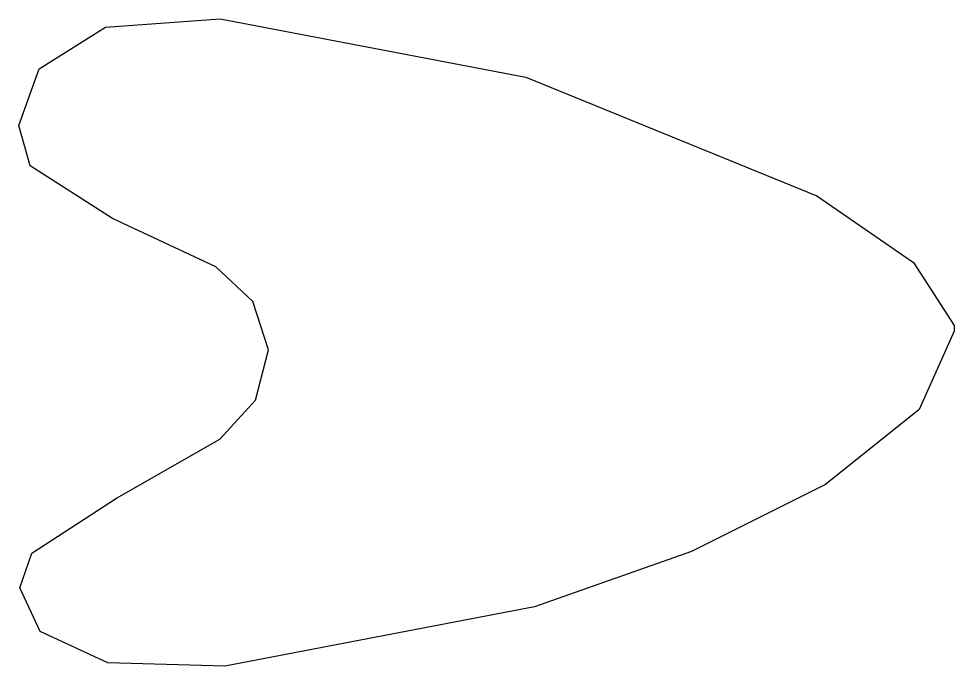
# Model space of a CAD drawing. Extents: x 58.41 to 68.33, y 6.66 to 13.54.
import ezdxf

# ---------------------------------------------------------------- set-up
doc = ezdxf.new("R2010")
doc.units = 0
doc.layers.add('hole3', color=7, linetype='CONTINUOUS')

msp = doc.modelspace()

# ---------------------------------------------------------------- linework, layer by layer
at = {"layer": 'hole3', "color": 7}
msp.add_lwpolyline([(68.33194, 10.279324), (68.332036, 10.221015), (67.959616, 9.387497), (66.966383, 8.594132), (65.5428, 7.882985), (63.879326, 7.29612), (60.594542, 6.663493), (59.354149, 6.70186), (58.635705, 7.032765), (58.419644, 7.496758), (58.547561, 7.863561), (59.443716, 8.44836), (60.54095, 9.072682), (60.920218, 9.488889), (61.056051, 10.022046), (60.891651, 10.535613), (60.498476, 10.904167), (59.403677, 11.415726), (58.527439, 11.975699), (58.407458, 12.404772), (58.625531, 13.003064), (59.32812, 13.44668), (60.545514, 13.536732), (63.786943, 12.915228), (66.874268, 11.656706), (67.899031, 10.950486), (68.33194, 10.279318), (68.33194, 10.279324)], dxfattribs=at)

doc.saveas('drawing.dxf')
